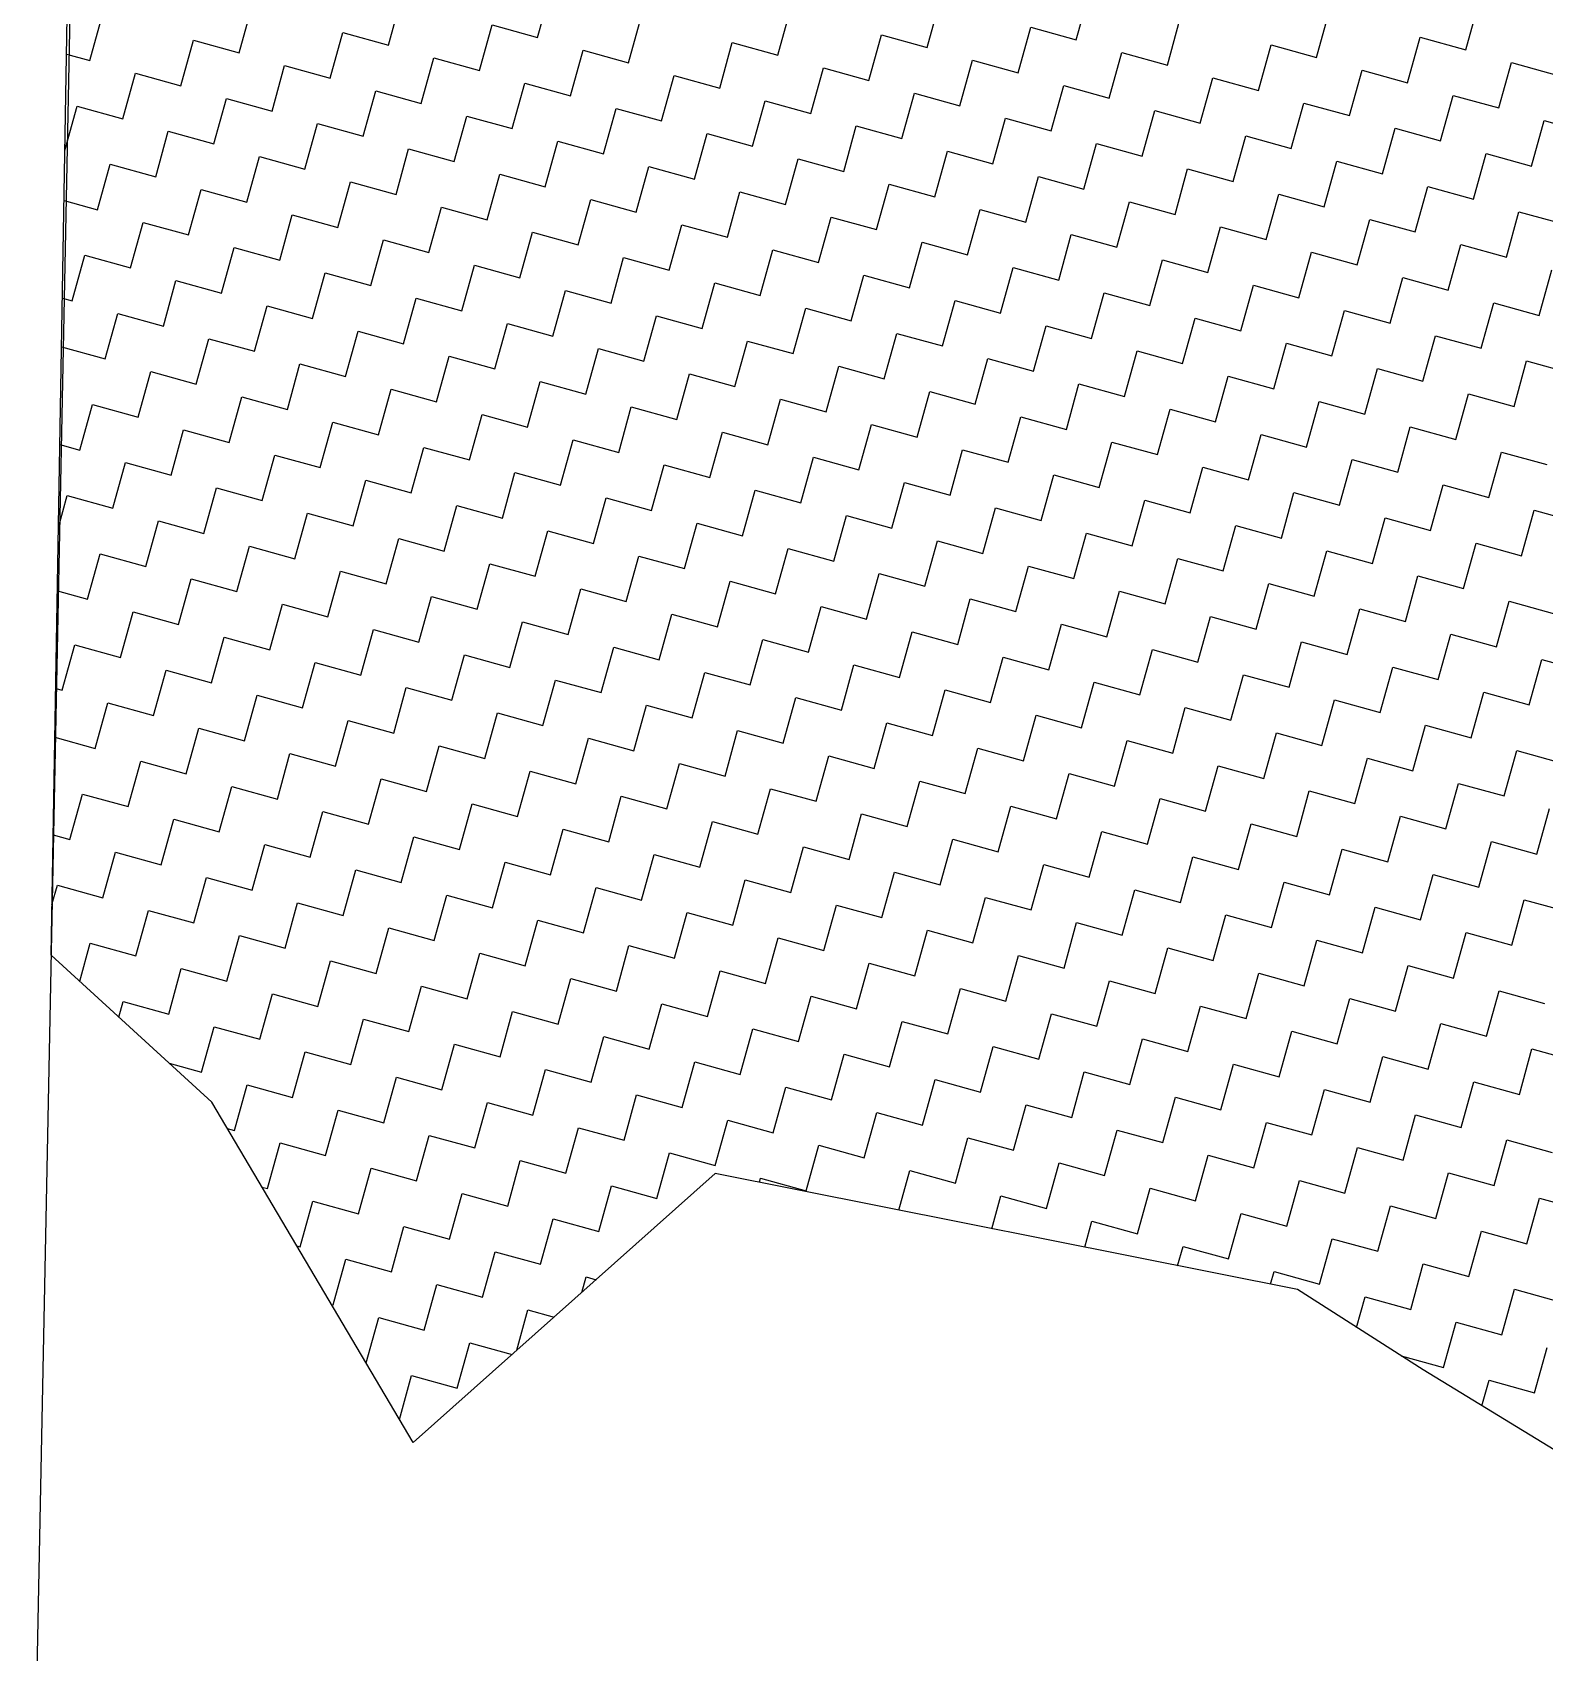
# Model space of a CAD drawing. Header units: metres. Extents: x 291974 to 293244, y 2020596 to 2023640.
# Drawn here: x 292466.6 to 292546.6, y 2022509 to 2022594.7 of the extents above; entities that cross this region are included whole.
import ezdxf

# ---------------------------------------------------------------- set-up
doc = ezdxf.new("R2010")
doc.units = ezdxf.units.M
doc.header["$MEASUREMENT"] = 0
doc.layers.add('POLY_HATCH', color=12, linetype='Continuous')
doc.layers.add('V_BOUND_LINE', color=7, linetype='Continuous')

msp = doc.modelspace()

# ---------------------------------------------------------------- linework, layer by layer
at = {"layer": 'POLY_HATCH'}
for p, q in [((292467.554, 2022545.899), (292471.497, 2022774.546)), ((292476.056, 2022538.11), (292467.554, 2022545.899)), ((292486.723, 2022520.1), (292476.056, 2022538.11)), ((292502.717, 2022534.328), (292486.723, 2022520.1)), ((292533.543, 2022528.186), (292502.717, 2022534.328)), ((292540.195, 2022523.933), (292533.543, 2022528.186)), ((292561.827, 2022510.709), (292540.195, 2022523.933))]:
    msp.add_line(p, q, dxfattribs=at)
at = {"layer": 'POLY_HATCH', "linetype": 'Continuous'}
for p, q in [((292485.409, 2022594.065), (292486.077, 2022596.475)), ((292493.309, 2022594.47), (292493.977, 2022596.88)), ((292513.93, 2022593.942), (292514.598, 2022596.353)), ((292521.83, 2022594.347), (292522.498, 2022596.758)), ((292469.609, 2022593.255), (292470.278, 2022595.666)), ((292477.509, 2022593.66), (292478.178, 2022596.071)), ((292498.13, 2022593.133), (292498.798, 2022595.543)), ((292506.03, 2022593.537), (292506.698, 2022595.948)), ((292526.65, 2022593.01), (292527.319, 2022595.421)), ((292534.55, 2022593.415), (292535.219, 2022595.825)), ((292542.45, 2022593.82), (292543.119, 2022596.23)), ((292482.33, 2022592.323), (292482.998, 2022594.733)), ((292482.998, 2022594.733), (292485.409, 2022594.065)), ((292490.23, 2022592.728), (292490.898, 2022595.138)), ((292490.898, 2022595.138), (292493.309, 2022594.47)), ((292510.851, 2022592.2), (292511.519, 2022594.611)), ((292511.519, 2022594.611), (292513.93, 2022593.942)), ((292518.751, 2022592.605), (292519.419, 2022595.016)), ((292519.419, 2022595.016), (292521.83, 2022594.347)), ((292474.43, 2022591.918), (292475.099, 2022594.329)), ((292475.099, 2022594.329), (292477.509, 2022593.66)), ((292495.051, 2022591.391), (292495.719, 2022593.801)), ((292495.719, 2022593.801), (292498.13, 2022593.133)), ((292502.951, 2022591.796), (292503.619, 2022594.206)), ((292503.619, 2022594.206), (292506.03, 2022593.537)), ((292523.571, 2022591.268), (292524.24, 2022593.679)), ((292524.24, 2022593.679), (292526.65, 2022593.01)), ((292531.471, 2022591.673), (292532.14, 2022594.083)), ((292532.14, 2022594.083), (292534.55, 2022593.415)), ((292539.371, 2022592.078), (292540.04, 2022594.488)), ((292540.04, 2022594.488), (292542.45, 2022593.82)), ((292468.376, 2022593.597), (292469.609, 2022593.255)), ((292479.251, 2022590.581), (292479.919, 2022592.992)), ((292479.919, 2022592.992), (292482.33, 2022592.323)), ((292487.151, 2022590.986), (292487.819, 2022593.396)), ((292487.819, 2022593.396), (292490.23, 2022592.728)), ((292507.772, 2022590.458), (292508.44, 2022592.869)), ((292508.44, 2022592.869), (292510.851, 2022592.2)), ((292515.672, 2022590.863), (292516.34, 2022593.274)), ((292516.34, 2022593.274), (292518.751, 2022592.605)), ((292544.192, 2022590.741), (292544.861, 2022593.151)), ((292544.861, 2022593.151), (292547.271, 2022592.483)), ((292471.351, 2022590.176), (292472.02, 2022592.587)), ((292472.02, 2022592.587), (292474.43, 2022591.918)), ((292491.972, 2022589.649), (292492.64, 2022592.059)), ((292492.64, 2022592.059), (292495.051, 2022591.391)), ((292499.872, 2022590.054), (292500.54, 2022592.464)), ((292500.54, 2022592.464), (292502.951, 2022591.796)), ((292528.392, 2022589.931), (292529.061, 2022592.342)), ((292529.061, 2022592.342), (292531.471, 2022591.673)), ((292536.292, 2022590.336), (292536.961, 2022592.746)), ((292536.961, 2022592.746), (292539.371, 2022592.078)), ((292476.172, 2022588.839), (292476.84, 2022591.25)), ((292476.84, 2022591.25), (292479.251, 2022590.581)), ((292484.072, 2022589.244), (292484.74, 2022591.654)), ((292484.74, 2022591.654), (292487.151, 2022590.986)), ((292504.693, 2022588.717), (292505.361, 2022591.127)), ((292505.361, 2022591.127), (292507.772, 2022590.458)), ((292512.593, 2022589.121), (292513.261, 2022591.532)), ((292513.261, 2022591.532), (292515.672, 2022590.863)), ((292520.492, 2022589.526), (292521.161, 2022591.937)), ((292521.161, 2022591.937), (292523.571, 2022591.268)), ((292541.113, 2022588.999), (292541.782, 2022591.409)), ((292541.782, 2022591.409), (292544.192, 2022590.741)), ((292468.288, 2022588.493), (292468.941, 2022590.845)), ((292468.941, 2022590.845), (292471.351, 2022590.176)), ((292488.893, 2022587.907), (292489.561, 2022590.317)), ((292489.561, 2022590.317), (292491.972, 2022589.649)), ((292496.793, 2022588.312), (292497.461, 2022590.722)), ((292497.461, 2022590.722), (292499.872, 2022590.054)), ((292525.313, 2022588.189), (292525.982, 2022590.6)), ((292525.982, 2022590.6), (292528.392, 2022589.931)), ((292533.213, 2022588.594), (292533.882, 2022591.004)), ((292533.882, 2022591.004), (292536.292, 2022590.336)), ((292473.093, 2022587.097), (292473.761, 2022589.508)), ((292473.761, 2022589.508), (292476.172, 2022588.839)), ((292480.993, 2022587.502), (292481.661, 2022589.913)), ((292481.661, 2022589.913), (292484.072, 2022589.244)), ((292509.514, 2022587.379), (292510.182, 2022589.79)), ((292510.182, 2022589.79), (292512.593, 2022589.121)), ((292517.413, 2022587.784), (292518.082, 2022590.195)), ((292518.082, 2022590.195), (292520.492, 2022589.526)), ((292538.034, 2022587.257), (292538.703, 2022589.667)), ((292538.703, 2022589.667), (292541.113, 2022588.999)), ((292545.934, 2022587.662), (292546.603, 2022590.072)), ((292546.603, 2022590.072), (292549.013, 2022589.404)), ((292485.814, 2022586.165), (292486.482, 2022588.575)), ((292486.482, 2022588.575), (292488.893, 2022587.907)), ((292493.714, 2022586.57), (292494.382, 2022588.98)), ((292494.382, 2022588.98), (292496.793, 2022588.312)), ((292501.614, 2022586.975), (292502.282, 2022589.385)), ((292502.282, 2022589.385), (292504.693, 2022588.717)), ((292522.234, 2022586.447), (292522.903, 2022588.858)), ((292522.903, 2022588.858), (292525.313, 2022588.189)), ((292530.134, 2022586.852), (292530.803, 2022589.263)), ((292530.803, 2022589.263), (292533.213, 2022588.594)), ((292470.014, 2022585.355), (292470.682, 2022587.766)), ((292470.682, 2022587.766), (292473.093, 2022587.097)), ((292477.914, 2022585.76), (292478.582, 2022588.171)), ((292478.582, 2022588.171), (292480.993, 2022587.502)), ((292506.435, 2022585.638), (292507.103, 2022588.048)), ((292507.103, 2022588.048), (292509.514, 2022587.379)), ((292514.334, 2022586.042), (292515.003, 2022588.453)), ((292515.003, 2022588.453), (292517.413, 2022587.784)), ((292534.955, 2022585.515), (292535.624, 2022587.925)), ((292535.624, 2022587.925), (292538.034, 2022587.257)), ((292542.855, 2022585.92), (292543.524, 2022588.33)), ((292543.524, 2022588.33), (292545.934, 2022587.662)), ((292482.735, 2022584.423), (292483.403, 2022586.834)), ((292483.403, 2022586.834), (292485.814, 2022586.165)), ((292490.635, 2022584.828), (292491.303, 2022587.238)), ((292491.303, 2022587.238), (292493.714, 2022586.57)), ((292498.535, 2022585.233), (292499.203, 2022587.643)), ((292499.203, 2022587.643), (292501.614, 2022586.975)), ((292519.155, 2022584.705), (292519.824, 2022587.116)), ((292519.824, 2022587.116), (292522.234, 2022586.447)), ((292527.055, 2022585.11), (292527.724, 2022587.521)), ((292527.724, 2022587.521), (292530.134, 2022586.852)), ((292474.835, 2022584.018), (292475.503, 2022586.429)), ((292475.503, 2022586.429), (292477.914, 2022585.76)), ((292503.356, 2022583.896), (292504.024, 2022586.306)), ((292504.024, 2022586.306), (292506.435, 2022585.638)), ((292511.255, 2022584.3), (292511.924, 2022586.711)), ((292511.924, 2022586.711), (292514.334, 2022586.042)), ((292531.876, 2022583.773), (292532.545, 2022586.184)), ((292532.545, 2022586.184), (292534.955, 2022585.515)), ((292539.776, 2022584.178), (292540.445, 2022586.588)), ((292540.445, 2022586.588), (292542.855, 2022585.92)), ((292468.243, 2022585.847), (292470.014, 2022585.355)), ((292487.556, 2022583.086), (292488.224, 2022585.496)), ((292488.224, 2022585.496), (292490.635, 2022584.828)), ((292495.456, 2022583.491), (292496.124, 2022585.901)), ((292496.124, 2022585.901), (292498.535, 2022585.233)), ((292516.076, 2022582.963), (292516.745, 2022585.374)), ((292516.745, 2022585.374), (292519.155, 2022584.705)), ((292523.976, 2022583.368), (292524.645, 2022585.779)), ((292524.645, 2022585.779), (292527.055, 2022585.11)), ((292544.597, 2022582.841), (292545.266, 2022585.251)), ((292545.266, 2022585.251), (292547.676, 2022584.583)), ((292471.756, 2022582.276), (292472.424, 2022584.687)), ((292472.424, 2022584.687), (292474.835, 2022584.018)), ((292479.656, 2022582.681), (292480.324, 2022585.092)), ((292480.324, 2022585.092), (292482.735, 2022584.423)), ((292500.277, 2022582.154), (292500.945, 2022584.564)), ((292500.945, 2022584.564), (292503.356, 2022583.896)), ((292508.176, 2022582.559), (292508.845, 2022584.969)), ((292508.845, 2022584.969), (292511.255, 2022584.3)), ((292528.797, 2022582.031), (292529.466, 2022584.442)), ((292529.466, 2022584.442), (292531.876, 2022583.773)), ((292536.697, 2022582.436), (292537.366, 2022584.846)), ((292537.366, 2022584.846), (292539.776, 2022584.178)), ((292484.477, 2022581.344), (292485.145, 2022583.755)), ((292485.145, 2022583.755), (292487.556, 2022583.086)), ((292492.377, 2022581.749), (292493.045, 2022584.159)), ((292493.045, 2022584.159), (292495.456, 2022583.491)), ((292512.997, 2022581.221), (292513.666, 2022583.632)), ((292513.666, 2022583.632), (292516.076, 2022582.963)), ((292520.897, 2022581.626), (292521.566, 2022584.037)), ((292521.566, 2022584.037), (292523.976, 2022583.368)), ((292541.518, 2022581.099), (292542.187, 2022583.509)), ((292542.187, 2022583.509), (292544.597, 2022582.841)), ((292468.677, 2022580.534), (292469.345, 2022582.945)), ((292469.345, 2022582.945), (292471.756, 2022582.276)), ((292476.577, 2022580.939), (292477.245, 2022583.35)), ((292477.245, 2022583.35), (292479.656, 2022582.681)), ((292497.198, 2022580.412), (292497.866, 2022582.822)), ((292497.866, 2022582.822), (292500.277, 2022582.154)), ((292505.097, 2022580.817), (292505.766, 2022583.227)), ((292505.766, 2022583.227), (292508.176, 2022582.559)), ((292525.718, 2022580.289), (292526.387, 2022582.7)), ((292526.387, 2022582.7), (292528.797, 2022582.031)), ((292533.618, 2022580.694), (292534.287, 2022583.105)), ((292534.287, 2022583.105), (292536.697, 2022582.436)), ((292481.398, 2022579.602), (292482.066, 2022582.013)), ((292482.066, 2022582.013), (292484.477, 2022581.344)), ((292489.298, 2022580.007), (292489.966, 2022582.417)), ((292489.966, 2022582.417), (292492.377, 2022581.749)), ((292509.918, 2022579.48), (292510.587, 2022581.89)), ((292510.587, 2022581.89), (292512.997, 2022581.221)), ((292517.818, 2022579.884), (292518.487, 2022582.295)), ((292518.487, 2022582.295), (292520.897, 2022581.626)), ((292538.439, 2022579.357), (292539.108, 2022581.767)), ((292539.108, 2022581.767), (292541.518, 2022581.099)), ((292546.339, 2022579.762), (292547.007, 2022582.172)), ((292473.498, 2022579.197), (292474.166, 2022581.608)), ((292474.166, 2022581.608), (292476.577, 2022580.939)), ((292494.119, 2022578.67), (292494.787, 2022581.08)), ((292494.787, 2022581.08), (292497.198, 2022580.412)), ((292502.018, 2022579.075), (292502.687, 2022581.485)), ((292502.687, 2022581.485), (292505.097, 2022580.817)), ((292522.639, 2022578.547), (292523.308, 2022580.958)), ((292523.308, 2022580.958), (292525.718, 2022580.289)), ((292530.539, 2022578.952), (292531.208, 2022581.363)), ((292531.208, 2022581.363), (292533.618, 2022580.694)), ((292468.153, 2022580.68), (292468.677, 2022580.534)), ((292478.319, 2022577.86), (292478.987, 2022580.271)), ((292478.987, 2022580.271), (292481.398, 2022579.602)), ((292486.219, 2022578.265), (292486.887, 2022580.676)), ((292486.887, 2022580.676), (292489.298, 2022580.007)), ((292506.839, 2022577.738), (292507.508, 2022580.148)), ((292507.508, 2022580.148), (292509.918, 2022579.48)), ((292514.739, 2022578.142), (292515.408, 2022580.553)), ((292515.408, 2022580.553), (292517.818, 2022579.884)), ((292535.36, 2022577.615), (292536.029, 2022580.026)), ((292536.029, 2022580.026), (292538.439, 2022579.357)), ((292543.26, 2022578.02), (292543.928, 2022580.43)), ((292543.928, 2022580.43), (292546.339, 2022579.762)), ((292470.419, 2022577.455), (292471.087, 2022579.866)), ((292471.087, 2022579.866), (292473.498, 2022579.197)), ((292491.04, 2022576.928), (292491.708, 2022579.338)), ((292491.708, 2022579.338), (292494.119, 2022578.67)), ((292498.939, 2022577.333), (292499.608, 2022579.743)), ((292499.608, 2022579.743), (292502.018, 2022579.075)), ((292519.56, 2022576.805), (292520.229, 2022579.216)), ((292520.229, 2022579.216), (292522.639, 2022578.547)), ((292527.46, 2022577.21), (292528.129, 2022579.621)), ((292528.129, 2022579.621), (292530.539, 2022578.952)), ((292475.24, 2022576.118), (292475.908, 2022578.529)), ((292475.908, 2022578.529), (292478.319, 2022577.86)), ((292483.14, 2022576.523), (292483.808, 2022578.934)), ((292483.808, 2022578.934), (292486.219, 2022578.265)), ((292503.76, 2022575.996), (292504.429, 2022578.406)), ((292504.429, 2022578.406), (292506.839, 2022577.738)), ((292511.66, 2022576.401), (292512.329, 2022578.811)), ((292512.329, 2022578.811), (292514.739, 2022578.142)), ((292532.281, 2022575.873), (292532.95, 2022578.284)), ((292532.95, 2022578.284), (292535.36, 2022577.615)), ((292540.181, 2022576.278), (292540.849, 2022578.688)), ((292540.849, 2022578.688), (292543.26, 2022578.02)), ((292468.109, 2022578.096), (292470.419, 2022577.455)), ((292487.961, 2022575.186), (292488.629, 2022577.597)), ((292488.629, 2022577.597), (292491.04, 2022576.928)), ((292495.86, 2022575.591), (292496.529, 2022578.001)), ((292496.529, 2022578.001), (292498.939, 2022577.333)), ((292516.481, 2022575.063), (292517.15, 2022577.474)), ((292517.15, 2022577.474), (292519.56, 2022576.805)), ((292524.381, 2022575.468), (292525.05, 2022577.879)), ((292525.05, 2022577.879), (292527.46, 2022577.21)), ((292472.161, 2022574.376), (292472.829, 2022576.787)), ((292472.829, 2022576.787), (292475.24, 2022576.118)), ((292480.061, 2022574.781), (292480.729, 2022577.192)), ((292480.729, 2022577.192), (292483.14, 2022576.523)), ((292500.681, 2022574.254), (292501.35, 2022576.664)), ((292501.35, 2022576.664), (292503.76, 2022575.996)), ((292508.581, 2022574.659), (292509.25, 2022577.069)), ((292509.25, 2022577.069), (292511.66, 2022576.401)), ((292529.202, 2022574.131), (292529.871, 2022576.542)), ((292529.871, 2022576.542), (292532.281, 2022575.873)), ((292537.102, 2022574.536), (292537.77, 2022576.947)), ((292537.77, 2022576.947), (292540.181, 2022576.278)), ((292545.002, 2022574.941), (292545.67, 2022577.351)), ((292545.67, 2022577.351), (292548.081, 2022576.683)), ((292484.882, 2022573.444), (292485.55, 2022575.855)), ((292485.55, 2022575.855), (292487.961, 2022575.186)), ((292492.781, 2022573.849), (292493.45, 2022576.259)), ((292493.45, 2022576.259), (292495.86, 2022575.591)), ((292513.402, 2022573.322), (292514.071, 2022575.732)), ((292514.071, 2022575.732), (292516.481, 2022575.063)), ((292521.302, 2022573.726), (292521.971, 2022576.137)), ((292521.971, 2022576.137), (292524.381, 2022575.468)), ((292469.082, 2022572.634), (292469.75, 2022575.045)), ((292469.75, 2022575.045), (292472.161, 2022574.376)), ((292476.982, 2022573.039), (292477.65, 2022575.45)), ((292477.65, 2022575.45), (292480.061, 2022574.781)), ((292497.602, 2022572.512), (292498.271, 2022574.922)), ((292498.271, 2022574.922), (292500.681, 2022574.254)), ((292505.502, 2022572.917), (292506.171, 2022575.327)), ((292506.171, 2022575.327), (292508.581, 2022574.659)), ((292534.023, 2022572.794), (292534.691, 2022575.205)), ((292534.691, 2022575.205), (292537.102, 2022574.536)), ((292541.923, 2022573.199), (292542.591, 2022575.609)), ((292542.591, 2022575.609), (292545.002, 2022574.941)), ((292481.803, 2022571.702), (292482.471, 2022574.113)), ((292482.471, 2022574.113), (292484.882, 2022573.444)), ((292489.702, 2022572.107), (292490.371, 2022574.518)), ((292490.371, 2022574.518), (292492.781, 2022573.849)), ((292510.323, 2022571.58), (292510.992, 2022573.99)), ((292510.992, 2022573.99), (292513.402, 2022573.322)), ((292518.223, 2022571.984), (292518.892, 2022574.395)), ((292518.892, 2022574.395), (292521.302, 2022573.726)), ((292526.123, 2022572.389), (292526.792, 2022574.8)), ((292526.792, 2022574.8), (292529.202, 2022574.131)), ((292473.903, 2022571.297), (292474.571, 2022573.708)), ((292474.571, 2022573.708), (292476.982, 2022573.039)), ((292494.523, 2022570.77), (292495.192, 2022573.18)), ((292495.192, 2022573.18), (292497.602, 2022572.512)), ((292502.423, 2022571.175), (292503.092, 2022573.585)), ((292503.092, 2022573.585), (292505.502, 2022572.917)), ((292530.944, 2022571.052), (292531.612, 2022573.463)), ((292531.612, 2022573.463), (292534.023, 2022572.794)), ((292538.844, 2022571.457), (292539.512, 2022573.868)), ((292539.512, 2022573.868), (292541.923, 2022573.199)), ((292468.02, 2022572.929), (292469.082, 2022572.634)), ((292478.724, 2022569.96), (292479.392, 2022572.371)), ((292479.392, 2022572.371), (292481.803, 2022571.702)), ((292486.623, 2022570.365), (292487.292, 2022572.776)), ((292487.292, 2022572.776), (292489.702, 2022572.107)), ((292507.244, 2022569.838), (292507.913, 2022572.248)), ((292507.913, 2022572.248), (292510.323, 2022571.58)), ((292515.144, 2022570.243), (292515.813, 2022572.653)), ((292515.813, 2022572.653), (292518.223, 2022571.984)), ((292523.044, 2022570.647), (292523.713, 2022573.058)), ((292523.713, 2022573.058), (292526.123, 2022572.389)), ((292543.665, 2022570.12), (292544.333, 2022572.53)), ((292544.333, 2022572.53), (292546.744, 2022571.862)), ((292470.824, 2022569.555), (292471.492, 2022571.966)), ((292471.492, 2022571.966), (292473.903, 2022571.297)), ((292491.444, 2022569.028), (292492.113, 2022571.439)), ((292492.113, 2022571.439), (292494.523, 2022570.77)), ((292499.344, 2022569.433), (292500.013, 2022571.843)), ((292500.013, 2022571.843), (292502.423, 2022571.175)), ((292527.865, 2022569.31), (292528.533, 2022571.721)), ((292528.533, 2022571.721), (292530.944, 2022571.052)), ((292535.765, 2022569.715), (292536.433, 2022572.126)), ((292536.433, 2022572.126), (292538.844, 2022571.457)), ((292475.645, 2022568.218), (292476.313, 2022570.629)), ((292476.313, 2022570.629), (292478.724, 2022569.96)), ((292483.544, 2022568.623), (292484.213, 2022571.034)), ((292484.213, 2022571.034), (292486.623, 2022570.365)), ((292512.065, 2022568.501), (292512.734, 2022570.911)), ((292512.734, 2022570.911), (292515.144, 2022570.243)), ((292519.965, 2022568.905), (292520.634, 2022571.316)), ((292520.634, 2022571.316), (292523.044, 2022570.647)), ((292540.586, 2022568.378), (292541.254, 2022570.789)), ((292541.254, 2022570.789), (292543.665, 2022570.12)), ((292467.944, 2022568.532), (292468.413, 2022570.224)), ((292468.413, 2022570.224), (292470.824, 2022569.555)), ((292488.365, 2022567.286), (292489.034, 2022569.697)), ((292489.034, 2022569.697), (292491.444, 2022569.028)), ((292496.265, 2022567.691), (292496.934, 2022570.101)), ((292496.934, 2022570.101), (292499.344, 2022569.433)), ((292504.165, 2022568.096), (292504.834, 2022570.506)), ((292504.834, 2022570.506), (292507.244, 2022569.838)), ((292524.786, 2022567.568), (292525.454, 2022569.979)), ((292525.454, 2022569.979), (292527.865, 2022569.31)), ((292532.686, 2022567.973), (292533.354, 2022570.384)), ((292533.354, 2022570.384), (292535.765, 2022569.715)), ((292472.566, 2022566.476), (292473.234, 2022568.887)), ((292473.234, 2022568.887), (292475.645, 2022568.218)), ((292480.465, 2022566.881), (292481.134, 2022569.292)), ((292481.134, 2022569.292), (292483.544, 2022568.623)), ((292508.986, 2022566.759), (292509.655, 2022569.169)), ((292509.655, 2022569.169), (292512.065, 2022568.501)), ((292516.886, 2022567.164), (292517.555, 2022569.574)), ((292517.555, 2022569.574), (292519.965, 2022568.905)), ((292537.507, 2022566.636), (292538.175, 2022569.047)), ((292538.175, 2022569.047), (292540.586, 2022568.378)), ((292545.407, 2022567.041), (292546.075, 2022569.451)), ((292546.075, 2022569.451), (292548.486, 2022568.783)), ((292485.286, 2022565.544), (292485.955, 2022567.955)), ((292485.955, 2022567.955), (292488.365, 2022567.286)), ((292493.186, 2022565.949), (292493.855, 2022568.36)), ((292493.855, 2022568.36), (292496.265, 2022567.691)), ((292501.086, 2022566.354), (292501.755, 2022568.764)), ((292501.755, 2022568.764), (292504.165, 2022568.096)), ((292521.707, 2022565.826), (292522.375, 2022568.237)), ((292522.375, 2022568.237), (292524.786, 2022567.568)), ((292529.607, 2022566.231), (292530.275, 2022568.642)), ((292530.275, 2022568.642), (292532.686, 2022567.973)), ((292469.487, 2022564.735), (292470.155, 2022567.145)), ((292470.155, 2022567.145), (292472.566, 2022566.476)), ((292477.386, 2022565.139), (292478.055, 2022567.55)), ((292478.055, 2022567.55), (292480.465, 2022566.881)), ((292505.907, 2022565.017), (292506.576, 2022567.427)), ((292506.576, 2022567.427), (292508.986, 2022566.759)), ((292513.807, 2022565.422), (292514.476, 2022567.832)), ((292514.476, 2022567.832), (292516.886, 2022567.164)), ((292534.428, 2022564.894), (292535.096, 2022567.305)), ((292535.096, 2022567.305), (292537.507, 2022566.636)), ((292542.328, 2022565.299), (292542.996, 2022567.71)), ((292542.996, 2022567.71), (292545.407, 2022567.041)), ((292490.107, 2022564.207), (292490.776, 2022566.618)), ((292490.776, 2022566.618), (292493.186, 2022565.949)), ((292498.007, 2022564.612), (292498.676, 2022567.022)), ((292498.676, 2022567.022), (292501.086, 2022566.354)), ((292518.628, 2022564.085), (292519.296, 2022566.495)), ((292519.296, 2022566.495), (292521.707, 2022565.826)), ((292526.528, 2022564.489), (292527.196, 2022566.9)), ((292527.196, 2022566.9), (292529.607, 2022566.231)), ((292474.307, 2022563.397), (292474.976, 2022565.808)), ((292474.976, 2022565.808), (292477.386, 2022565.139)), ((292482.207, 2022563.802), (292482.876, 2022566.213)), ((292482.876, 2022566.213), (292485.286, 2022565.544)), ((292502.828, 2022563.275), (292503.497, 2022565.685)), ((292503.497, 2022565.685), (292505.907, 2022565.017)), ((292510.728, 2022563.68), (292511.397, 2022566.09)), ((292511.397, 2022566.09), (292513.807, 2022565.422)), ((292531.349, 2022563.152), (292532.017, 2022565.563)), ((292532.017, 2022565.563), (292534.428, 2022564.894)), ((292539.249, 2022563.557), (292539.917, 2022565.968)), ((292539.917, 2022565.968), (292542.328, 2022565.299)), ((292467.886, 2022565.178), (292469.487, 2022564.735)), ((292487.028, 2022562.465), (292487.697, 2022564.876)), ((292487.697, 2022564.876), (292490.107, 2022564.207)), ((292494.928, 2022562.87), (292495.597, 2022565.281)), ((292495.597, 2022565.281), (292498.007, 2022564.612)), ((292515.549, 2022562.343), (292516.217, 2022564.753)), ((292516.217, 2022564.753), (292518.628, 2022564.085)), ((292523.449, 2022562.747), (292524.117, 2022565.158)), ((292524.117, 2022565.158), (292526.528, 2022564.489)), ((292544.07, 2022562.22), (292544.738, 2022564.631)), ((292544.738, 2022564.631), (292547.149, 2022563.962)), ((292471.228, 2022561.656), (292471.897, 2022564.066)), ((292471.897, 2022564.066), (292474.307, 2022563.397)), ((292479.128, 2022562.06), (292479.797, 2022564.471)), ((292479.797, 2022564.471), (292482.207, 2022563.802)), ((292499.749, 2022561.533), (292500.418, 2022563.943)), ((292500.418, 2022563.943), (292502.828, 2022563.275)), ((292507.649, 2022561.938), (292508.318, 2022564.348)), ((292508.318, 2022564.348), (292510.728, 2022563.68)), ((292528.27, 2022561.41), (292528.938, 2022563.821)), ((292528.938, 2022563.821), (292531.349, 2022563.152)), ((292536.17, 2022561.815), (292536.838, 2022564.226)), ((292536.838, 2022564.226), (292539.249, 2022563.557)), ((292483.949, 2022560.723), (292484.618, 2022563.134)), ((292484.618, 2022563.134), (292487.028, 2022562.465)), ((292491.849, 2022561.128), (292492.518, 2022563.539)), ((292492.518, 2022563.539), (292494.928, 2022562.87)), ((292512.47, 2022560.601), (292513.138, 2022563.011)), ((292513.138, 2022563.011), (292515.549, 2022562.343)), ((292520.37, 2022561.006), (292521.038, 2022563.416)), ((292521.038, 2022563.416), (292523.449, 2022562.747)), ((292540.991, 2022560.478), (292541.659, 2022562.889)), ((292541.659, 2022562.889), (292544.07, 2022562.22)), ((292468.149, 2022559.914), (292468.818, 2022562.324)), ((292468.818, 2022562.324), (292471.228, 2022561.656)), ((292476.049, 2022560.318), (292476.718, 2022562.729)), ((292476.718, 2022562.729), (292479.128, 2022562.06)), ((292496.67, 2022559.791), (292497.339, 2022562.202)), ((292497.339, 2022562.202), (292499.749, 2022561.533)), ((292504.57, 2022560.196), (292505.239, 2022562.606)), ((292505.239, 2022562.606), (292507.649, 2022561.938)), ((292525.191, 2022559.668), (292525.859, 2022562.079)), ((292525.859, 2022562.079), (292528.27, 2022561.41)), ((292533.091, 2022560.073), (292533.759, 2022562.484)), ((292533.759, 2022562.484), (292536.17, 2022561.815)), ((292480.87, 2022558.981), (292481.539, 2022561.392)), ((292481.539, 2022561.392), (292483.949, 2022560.723)), ((292488.77, 2022559.386), (292489.439, 2022561.797)), ((292489.439, 2022561.797), (292491.849, 2022561.128)), ((292509.391, 2022558.859), (292510.059, 2022561.269)), ((292510.059, 2022561.269), (292512.47, 2022560.601)), ((292517.291, 2022559.264), (292517.959, 2022561.674)), ((292517.959, 2022561.674), (292520.37, 2022561.006)), ((292537.912, 2022558.736), (292538.58, 2022561.147)), ((292538.58, 2022561.147), (292540.991, 2022560.478)), ((292545.812, 2022559.141), (292546.48, 2022561.552)), ((292546.48, 2022561.552), (292548.891, 2022560.883)), ((292472.97, 2022558.577), (292473.639, 2022560.987)), ((292473.639, 2022560.987), (292476.049, 2022560.318)), ((292493.591, 2022558.049), (292494.26, 2022560.46)), ((292494.26, 2022560.46), (292496.67, 2022559.791)), ((292501.491, 2022558.454), (292502.16, 2022560.864)), ((292502.16, 2022560.864), (292504.57, 2022560.196)), ((292522.112, 2022557.927), (292522.78, 2022560.337)), ((292522.78, 2022560.337), (292525.191, 2022559.668)), ((292530.012, 2022558.331), (292530.68, 2022560.742)), ((292530.68, 2022560.742), (292533.091, 2022560.073)), ((292467.797, 2022560.011), (292468.149, 2022559.914)), ((292477.791, 2022557.239), (292478.46, 2022559.65)), ((292478.46, 2022559.65), (292480.87, 2022558.981)), ((292485.691, 2022557.644), (292486.36, 2022560.055)), ((292486.36, 2022560.055), (292488.77, 2022559.386)), ((292506.312, 2022557.117), (292506.98, 2022559.527)), ((292506.98, 2022559.527), (292509.391, 2022558.859)), ((292514.212, 2022557.522), (292514.88, 2022559.932)), ((292514.88, 2022559.932), (292517.291, 2022559.264)), ((292534.833, 2022556.994), (292535.501, 2022559.405)), ((292535.501, 2022559.405), (292537.912, 2022558.736)), ((292542.733, 2022557.399), (292543.401, 2022559.81)), ((292543.401, 2022559.81), (292545.812, 2022559.141)), ((292469.891, 2022556.835), (292470.56, 2022559.245)), ((292470.56, 2022559.245), (292472.97, 2022558.577)), ((292490.512, 2022556.307), (292491.181, 2022558.718)), ((292491.181, 2022558.718), (292493.591, 2022558.049)), ((292498.412, 2022556.712), (292499.081, 2022559.123)), ((292499.081, 2022559.123), (292501.491, 2022558.454)), ((292519.033, 2022556.185), (292519.701, 2022558.595)), ((292519.701, 2022558.595), (292522.112, 2022557.927)), ((292526.933, 2022556.589), (292527.601, 2022559)), ((292527.601, 2022559), (292530.012, 2022558.331)), ((292474.712, 2022555.498), (292475.381, 2022557.908)), ((292475.381, 2022557.908), (292477.791, 2022557.239)), ((292482.612, 2022555.902), (292483.281, 2022558.313)), ((292483.281, 2022558.313), (292485.691, 2022557.644)), ((292503.233, 2022555.375), (292503.901, 2022557.785)), ((292503.901, 2022557.785), (292506.312, 2022557.117)), ((292511.133, 2022555.78), (292511.801, 2022558.19)), ((292511.801, 2022558.19), (292514.212, 2022557.522)), ((292531.754, 2022555.252), (292532.422, 2022557.663)), ((292532.422, 2022557.663), (292534.833, 2022556.994)), ((292539.654, 2022555.657), (292540.322, 2022558.068)), ((292540.322, 2022558.068), (292542.733, 2022557.399)), ((292467.752, 2022557.428), (292469.891, 2022556.835)), ((292487.433, 2022554.565), (292488.102, 2022556.976)), ((292488.102, 2022556.976), (292490.512, 2022556.307)), ((292495.333, 2022554.97), (292496.002, 2022557.381)), ((292496.002, 2022557.381), (292498.412, 2022556.712)), ((292515.954, 2022554.443), (292516.622, 2022556.853)), ((292516.622, 2022556.853), (292519.033, 2022556.185)), ((292523.854, 2022554.848), (292524.522, 2022557.258)), ((292524.522, 2022557.258), (292526.933, 2022556.589)), ((292471.633, 2022553.756), (292472.302, 2022556.166)), ((292472.302, 2022556.166), (292474.712, 2022555.498)), ((292479.533, 2022554.16), (292480.202, 2022556.571)), ((292480.202, 2022556.571), (292482.612, 2022555.902)), ((292500.154, 2022553.633), (292500.822, 2022556.044)), ((292500.822, 2022556.044), (292503.233, 2022555.375)), ((292508.054, 2022554.038), (292508.722, 2022556.448)), ((292508.722, 2022556.448), (292511.133, 2022555.78)), ((292536.575, 2022553.915), (292537.243, 2022556.326)), ((292537.243, 2022556.326), (292539.654, 2022555.657)), ((292544.474, 2022554.32), (292545.143, 2022556.731)), ((292545.143, 2022556.731), (292547.553, 2022556.062)), ((292484.354, 2022552.823), (292485.023, 2022555.234)), ((292485.023, 2022555.234), (292487.433, 2022554.565)), ((292492.254, 2022553.228), (292492.923, 2022555.639)), ((292492.923, 2022555.639), (292495.333, 2022554.97)), ((292512.875, 2022552.701), (292513.543, 2022555.111)), ((292513.543, 2022555.111), (292515.954, 2022554.443)), ((292520.775, 2022553.106), (292521.443, 2022555.516)), ((292521.443, 2022555.516), (292523.854, 2022554.848)), ((292528.675, 2022553.51), (292529.343, 2022555.921)), ((292529.343, 2022555.921), (292531.754, 2022555.252)), ((292468.554, 2022552.014), (292469.223, 2022554.424)), ((292469.223, 2022554.424), (292471.633, 2022553.756)), ((292476.454, 2022552.419), (292477.123, 2022554.829)), ((292477.123, 2022554.829), (292479.533, 2022554.16)), ((292497.075, 2022551.891), (292497.743, 2022554.302)), ((292497.743, 2022554.302), (292500.154, 2022553.633)), ((292504.975, 2022552.296), (292505.643, 2022554.706)), ((292505.643, 2022554.706), (292508.054, 2022554.038)), ((292533.496, 2022552.173), (292534.164, 2022554.584)), ((292534.164, 2022554.584), (292536.575, 2022553.915)), ((292541.395, 2022552.578), (292542.064, 2022554.989)), ((292542.064, 2022554.989), (292544.474, 2022554.32)), ((292481.275, 2022551.081), (292481.944, 2022553.492)), ((292481.944, 2022553.492), (292484.354, 2022552.823)), ((292489.175, 2022551.486), (292489.844, 2022553.897)), ((292489.844, 2022553.897), (292492.254, 2022553.228)), ((292509.796, 2022550.959), (292510.464, 2022553.369)), ((292510.464, 2022553.369), (292512.875, 2022552.701)), ((292517.696, 2022551.364), (292518.364, 2022553.774)), ((292518.364, 2022553.774), (292520.775, 2022553.106)), ((292525.596, 2022551.769), (292526.264, 2022554.179)), ((292526.264, 2022554.179), (292528.675, 2022553.51)), ((292546.216, 2022551.241), (292546.885, 2022553.652)), ((292473.375, 2022550.677), (292474.044, 2022553.087)), ((292474.044, 2022553.087), (292476.454, 2022552.419)), ((292493.996, 2022550.149), (292494.664, 2022552.56)), ((292494.664, 2022552.56), (292497.075, 2022551.891)), ((292501.896, 2022550.554), (292502.564, 2022552.965)), ((292502.564, 2022552.965), (292504.975, 2022552.296)), ((292530.417, 2022550.431), (292531.085, 2022552.842)), ((292531.085, 2022552.842), (292533.496, 2022552.173)), ((292538.316, 2022550.836), (292538.985, 2022553.247)), ((292538.985, 2022553.247), (292541.395, 2022552.578)), ((292467.663, 2022552.261), (292468.554, 2022552.014)), ((292478.196, 2022549.34), (292478.865, 2022551.75)), ((292478.865, 2022551.75), (292481.275, 2022551.081)), ((292486.096, 2022549.744), (292486.765, 2022552.155)), ((292486.765, 2022552.155), (292489.175, 2022551.486)), ((292514.617, 2022549.622), (292515.285, 2022552.032)), ((292515.285, 2022552.032), (292517.696, 2022551.364)), ((292522.517, 2022550.027), (292523.185, 2022552.437)), ((292523.185, 2022552.437), (292525.596, 2022551.769)), ((292543.137, 2022549.499), (292543.806, 2022551.91)), ((292543.806, 2022551.91), (292546.216, 2022551.241)), ((292470.296, 2022548.935), (292470.965, 2022551.345)), ((292470.965, 2022551.345), (292473.375, 2022550.677)), ((292490.917, 2022548.407), (292491.585, 2022550.818)), ((292491.585, 2022550.818), (292493.996, 2022550.149)), ((292498.817, 2022548.812), (292499.485, 2022551.223)), ((292499.485, 2022551.223), (292501.896, 2022550.554)), ((292506.717, 2022549.217), (292507.385, 2022551.627)), ((292507.385, 2022551.627), (292509.796, 2022550.959)), ((292527.338, 2022548.69), (292528.006, 2022551.1)), ((292528.006, 2022551.1), (292530.417, 2022550.431)), ((292535.237, 2022549.094), (292535.906, 2022551.505)), ((292535.906, 2022551.505), (292538.316, 2022550.836)), ((292475.117, 2022547.598), (292475.786, 2022550.008)), ((292475.786, 2022550.008), (292478.196, 2022549.34)), ((292483.017, 2022548.002), (292483.686, 2022550.413)), ((292483.686, 2022550.413), (292486.096, 2022549.744)), ((292511.538, 2022547.88), (292512.206, 2022550.29)), ((292512.206, 2022550.29), (292514.617, 2022549.622)), ((292519.438, 2022548.285), (292520.106, 2022550.695)), ((292520.106, 2022550.695), (292522.517, 2022550.027)), ((292540.058, 2022547.757), (292540.727, 2022550.168)), ((292540.727, 2022550.168), (292543.137, 2022549.499)), ((292467.6, 2022548.572), (292467.886, 2022549.603)), ((292467.886, 2022549.603), (292470.296, 2022548.935)), ((292487.838, 2022546.665), (292488.506, 2022549.076)), ((292488.506, 2022549.076), (292490.917, 2022548.407)), ((292495.738, 2022547.07), (292496.406, 2022549.481)), ((292496.406, 2022549.481), (292498.817, 2022548.812)), ((292503.638, 2022547.475), (292504.306, 2022549.886)), ((292504.306, 2022549.886), (292506.717, 2022549.217)), ((292524.259, 2022546.948), (292524.927, 2022549.358)), ((292524.927, 2022549.358), (292527.338, 2022548.69)), ((292532.158, 2022547.352), (292532.827, 2022549.763)), ((292532.827, 2022549.763), (292535.237, 2022549.094)), ((292472.038, 2022545.856), (292472.707, 2022548.266)), ((292472.707, 2022548.266), (292475.117, 2022547.598)), ((292479.938, 2022546.261), (292480.607, 2022548.671)), ((292480.607, 2022548.671), (292483.017, 2022548.002)), ((292508.459, 2022546.138), (292509.127, 2022548.548)), ((292509.127, 2022548.548), (292511.538, 2022547.88)), ((292516.359, 2022546.543), (292517.027, 2022548.953)), ((292517.027, 2022548.953), (292519.438, 2022548.285)), ((292536.979, 2022546.015), (292537.648, 2022548.426)), ((292537.648, 2022548.426), (292540.058, 2022547.757)), ((292544.879, 2022546.42), (292545.548, 2022548.831)), ((292545.548, 2022548.831), (292547.958, 2022548.162)), ((292492.659, 2022545.328), (292493.327, 2022547.739)), ((292493.327, 2022547.739), (292495.738, 2022547.07)), ((292500.559, 2022545.733), (292501.227, 2022548.144)), ((292501.227, 2022548.144), (292503.638, 2022547.475)), ((292521.18, 2022545.206), (292521.848, 2022547.616)), ((292521.848, 2022547.616), (292524.259, 2022546.948)), ((292529.079, 2022545.611), (292529.748, 2022548.021)), ((292529.748, 2022548.021), (292532.158, 2022547.352)), ((292469.069, 2022544.51), (292469.628, 2022546.524)), ((292469.628, 2022546.524), (292472.038, 2022545.856)), ((292476.859, 2022544.519), (292477.528, 2022546.929)), ((292477.528, 2022546.929), (292479.938, 2022546.261)), ((292484.759, 2022544.923), (292485.427, 2022547.334)), ((292485.427, 2022547.334), (292487.838, 2022546.665)), ((292505.38, 2022544.396), (292506.048, 2022546.807)), ((292506.048, 2022546.807), (292508.459, 2022546.138)), ((292513.28, 2022544.801), (292513.948, 2022547.211)), ((292513.948, 2022547.211), (292516.359, 2022546.543)), ((292533.9, 2022544.273), (292534.569, 2022546.684)), ((292534.569, 2022546.684), (292536.979, 2022546.015)), ((292541.8, 2022544.678), (292542.469, 2022547.089)), ((292542.469, 2022547.089), (292544.879, 2022546.42)), ((292489.58, 2022543.586), (292490.248, 2022545.997)), ((292490.248, 2022545.997), (292492.659, 2022545.328)), ((292497.48, 2022543.991), (292498.148, 2022546.402)), ((292498.148, 2022546.402), (292500.559, 2022545.733)), ((292518.101, 2022543.464), (292518.769, 2022545.874)), ((292518.769, 2022545.874), (292521.18, 2022545.206)), ((292526, 2022543.869), (292526.669, 2022546.279)), ((292526.669, 2022546.279), (292529.079, 2022545.611)), ((292473.78, 2022542.777), (292474.449, 2022545.187)), ((292474.449, 2022545.187), (292476.859, 2022544.519)), ((292481.68, 2022543.182), (292482.348, 2022545.592)), ((292482.348, 2022545.592), (292484.759, 2022544.923)), ((292502.301, 2022542.654), (292502.969, 2022545.065)), ((292502.969, 2022545.065), (292505.38, 2022544.396)), ((292510.201, 2022543.059), (292510.869, 2022545.469)), ((292510.869, 2022545.469), (292513.28, 2022544.801)), ((292530.821, 2022542.532), (292531.49, 2022544.942)), ((292531.49, 2022544.942), (292533.9, 2022544.273)), ((292538.721, 2022542.936), (292539.39, 2022545.347)), ((292539.39, 2022545.347), (292541.8, 2022544.678)), ((292486.501, 2022541.844), (292487.169, 2022544.255)), ((292487.169, 2022544.255), (292489.58, 2022543.586)), ((292494.401, 2022542.249), (292495.069, 2022544.66)), ((292495.069, 2022544.66), (292497.48, 2022543.991)), ((292515.022, 2022541.722), (292515.69, 2022544.132)), ((292515.69, 2022544.132), (292518.101, 2022543.464)), ((292522.921, 2022542.127), (292523.59, 2022544.537)), ((292523.59, 2022544.537), (292526, 2022543.869)), ((292543.542, 2022541.599), (292544.211, 2022544.01)), ((292544.211, 2022544.01), (292546.621, 2022543.341)), ((292471.139, 2022542.614), (292471.37, 2022543.445)), ((292471.37, 2022543.445), (292473.78, 2022542.777)), ((292478.601, 2022541.44), (292479.269, 2022543.85)), ((292479.269, 2022543.85), (292481.68, 2022543.182)), ((292499.222, 2022540.912), (292499.89, 2022543.323)), ((292499.89, 2022543.323), (292502.301, 2022542.654)), ((292507.122, 2022541.317), (292507.79, 2022543.728)), ((292507.79, 2022543.728), (292510.201, 2022543.059)), ((292527.742, 2022540.79), (292528.411, 2022543.2)), ((292528.411, 2022543.2), (292530.821, 2022542.532)), ((292535.642, 2022541.194), (292536.311, 2022543.605)), ((292536.311, 2022543.605), (292538.721, 2022542.936)), ((292483.422, 2022540.103), (292484.09, 2022542.513)), ((292484.09, 2022542.513), (292486.501, 2022541.844)), ((292491.322, 2022540.507), (292491.99, 2022542.918)), ((292491.99, 2022542.918), (292494.401, 2022542.249)), ((292511.943, 2022539.98), (292512.611, 2022542.39)), ((292512.611, 2022542.39), (292515.022, 2022541.722)), ((292519.842, 2022540.385), (292520.511, 2022542.795)), ((292520.511, 2022542.795), (292522.921, 2022542.127)), ((292540.463, 2022539.857), (292541.132, 2022542.268)), ((292541.132, 2022542.268), (292543.542, 2022541.599)), ((292475.522, 2022539.698), (292476.19, 2022542.108)), ((292476.19, 2022542.108), (292478.601, 2022541.44)), ((292496.143, 2022539.17), (292496.811, 2022541.581)), ((292496.811, 2022541.581), (292499.222, 2022540.912)), ((292504.043, 2022539.575), (292504.711, 2022541.986)), ((292504.711, 2022541.986), (292507.122, 2022541.317)), ((292524.663, 2022539.048), (292525.332, 2022541.458)), ((292525.332, 2022541.458), (292527.742, 2022540.79)), ((292532.563, 2022539.453), (292533.232, 2022541.863)), ((292533.232, 2022541.863), (292535.642, 2022541.194)), ((292480.343, 2022538.361), (292481.011, 2022540.771)), ((292481.011, 2022540.771), (292483.422, 2022540.103)), ((292488.243, 2022538.765), (292488.911, 2022541.176)), ((292488.911, 2022541.176), (292491.322, 2022540.507)), ((292508.864, 2022538.238), (292509.532, 2022540.649)), ((292509.532, 2022540.649), (292511.943, 2022539.98)), ((292516.763, 2022538.643), (292517.432, 2022541.053)), ((292517.432, 2022541.053), (292519.842, 2022540.385)), ((292537.384, 2022538.115), (292538.053, 2022540.526)), ((292538.053, 2022540.526), (292540.463, 2022539.857)), ((292545.284, 2022538.52), (292545.953, 2022540.931)), ((292545.953, 2022540.931), (292548.363, 2022540.262)), ((292473.802, 2022540.175), (292475.522, 2022539.698)), ((292493.064, 2022537.428), (292493.732, 2022539.839)), ((292493.732, 2022539.839), (292496.143, 2022539.17)), ((292500.964, 2022537.833), (292501.632, 2022540.244)), ((292501.632, 2022540.244), (292504.043, 2022539.575)), ((292521.584, 2022537.306), (292522.253, 2022539.716)), ((292522.253, 2022539.716), (292524.663, 2022539.048)), ((292529.484, 2022537.711), (292530.153, 2022540.121)), ((292530.153, 2022540.121), (292532.563, 2022539.453)), ((292477.264, 2022536.619), (292477.932, 2022539.029)), ((292477.932, 2022539.029), (292480.343, 2022538.361)), ((292485.164, 2022537.024), (292485.832, 2022539.434)), ((292485.832, 2022539.434), (292488.243, 2022538.765)), ((292505.785, 2022536.496), (292506.453, 2022538.907)), ((292506.453, 2022538.907), (292508.864, 2022538.238)), ((292513.684, 2022536.901), (292514.353, 2022539.311)), ((292514.353, 2022539.311), (292516.763, 2022538.643)), ((292534.305, 2022536.374), (292534.974, 2022538.784)), ((292534.974, 2022538.784), (292537.384, 2022538.115)), ((292542.205, 2022536.778), (292542.874, 2022539.189)), ((292542.874, 2022539.189), (292545.284, 2022538.52)), ((292489.985, 2022535.686), (292490.653, 2022538.097)), ((292490.653, 2022538.097), (292493.064, 2022537.428)), ((292497.885, 2022536.091), (292498.553, 2022538.502)), ((292498.553, 2022538.502), (292500.964, 2022537.833)), ((292518.505, 2022535.564), (292519.174, 2022537.974)), ((292519.174, 2022537.974), (292521.584, 2022537.306)), ((292526.405, 2022535.969), (292527.074, 2022538.379)), ((292527.074, 2022538.379), (292529.484, 2022537.711)), ((292482.085, 2022535.282), (292482.753, 2022537.692)), ((292482.753, 2022537.692), (292485.164, 2022537.024)), ((292502.706, 2022534.754), (292503.374, 2022537.165)), ((292503.374, 2022537.165), (292505.785, 2022536.496)), ((292510.605, 2022535.159), (292511.274, 2022537.57)), ((292511.274, 2022537.57), (292513.684, 2022536.901)), ((292539.126, 2022535.036), (292539.795, 2022537.447)), ((292539.795, 2022537.447), (292542.205, 2022536.778)), ((292476.875, 2022536.726), (292477.264, 2022536.619)), ((292486.906, 2022533.945), (292487.574, 2022536.355)), ((292487.574, 2022536.355), (292489.985, 2022535.686)), ((292494.806, 2022534.349), (292495.474, 2022536.76)), ((292495.474, 2022536.76), (292497.885, 2022536.091)), ((292515.426, 2022533.822), (292516.095, 2022536.232)), ((292516.095, 2022536.232), (292518.505, 2022535.564)), ((292523.326, 2022534.227), (292523.995, 2022536.637)), ((292523.995, 2022536.637), (292526.405, 2022535.969)), ((292531.226, 2022534.632), (292531.895, 2022537.042)), ((292531.895, 2022537.042), (292534.305, 2022536.374)), ((292479.006, 2022533.54), (292479.674, 2022535.95)), ((292479.674, 2022535.95), (292482.085, 2022535.282)), ((292499.627, 2022533.012), (292500.295, 2022535.423)), ((292500.295, 2022535.423), (292502.706, 2022534.754)), ((292507.526, 2022533.417), (292508.195, 2022535.828)), ((292508.195, 2022535.828), (292510.605, 2022535.159)), ((292536.047, 2022533.295), (292536.716, 2022535.705)), ((292536.716, 2022535.705), (292539.126, 2022535.036)), ((292543.947, 2022533.699), (292544.616, 2022536.11)), ((292544.616, 2022536.11), (292547.026, 2022535.441)), ((292483.827, 2022532.203), (292484.495, 2022534.613)), ((292484.495, 2022534.613), (292486.906, 2022533.945)), ((292491.727, 2022532.607), (292492.395, 2022535.018)), ((292492.395, 2022535.018), (292494.806, 2022534.349)), ((292520.247, 2022532.485), (292520.916, 2022534.895)), ((292520.916, 2022534.895), (292523.326, 2022534.227)), ((292528.147, 2022532.89), (292528.816, 2022535.3)), ((292528.816, 2022535.3), (292531.226, 2022534.632)), ((292496.548, 2022531.27), (292497.216, 2022533.681)), ((292497.216, 2022533.681), (292499.627, 2022533.012)), ((292505.054, 2022533.862), (292505.116, 2022534.086)), ((292505.116, 2022534.086), (292507.526, 2022533.417)), ((292512.434, 2022532.392), (292513.016, 2022534.491)), ((292513.016, 2022534.491), (292515.426, 2022533.822)), ((292532.968, 2022531.553), (292533.637, 2022533.963)), ((292533.637, 2022533.963), (292536.047, 2022533.295)), ((292540.868, 2022531.957), (292541.537, 2022534.368)), ((292541.537, 2022534.368), (292543.947, 2022533.699)), ((292478.715, 2022533.62), (292479.006, 2022533.54)), ((292480.748, 2022530.461), (292481.416, 2022532.871)), ((292481.416, 2022532.871), (292483.827, 2022532.203)), ((292488.648, 2022530.866), (292489.316, 2022533.276)), ((292489.316, 2022533.276), (292491.727, 2022532.607)), ((292517.354, 2022531.412), (292517.837, 2022533.153)), ((292517.837, 2022533.153), (292520.247, 2022532.485)), ((292525.068, 2022531.148), (292525.737, 2022533.558)), ((292525.737, 2022533.558), (292528.147, 2022532.89)), ((292545.689, 2022530.62), (292546.357, 2022533.031)), ((292546.357, 2022533.031), (292548.768, 2022532.362)), ((292493.469, 2022529.528), (292494.137, 2022531.939)), ((292494.137, 2022531.939), (292496.548, 2022531.27)), ((292529.889, 2022529.811), (292530.558, 2022532.221)), ((292530.558, 2022532.221), (292532.968, 2022531.553)), ((292537.789, 2022530.216), (292538.458, 2022532.626)), ((292538.458, 2022532.626), (292540.868, 2022531.957)), ((292485.569, 2022529.124), (292486.237, 2022531.534)), ((292486.237, 2022531.534), (292488.648, 2022530.866)), ((292522.274, 2022530.431), (292522.658, 2022531.816)), ((292522.658, 2022531.816), (292525.068, 2022531.148)), ((292542.61, 2022528.878), (292543.278, 2022531.289)), ((292543.278, 2022531.289), (292545.689, 2022530.62)), ((292480.555, 2022530.514), (292480.748, 2022530.461)), ((292527.194, 2022529.451), (292527.479, 2022530.479)), ((292527.479, 2022530.479), (292529.889, 2022529.811)), ((292534.71, 2022528.474), (292535.379, 2022530.884)), ((292535.379, 2022530.884), (292537.789, 2022530.216)), ((292482.49, 2022527.382), (292483.158, 2022529.792)), ((292483.158, 2022529.792), (292485.569, 2022529.124)), ((292490.39, 2022527.787), (292491.058, 2022530.197)), ((292491.058, 2022530.197), (292493.469, 2022529.528)), ((292539.531, 2022527.137), (292540.199, 2022529.547)), ((292540.199, 2022529.547), (292542.61, 2022528.878)), ((292495.652, 2022528.043), (292495.879, 2022528.86)), ((292495.879, 2022528.86), (292496.406, 2022528.714)), ((292532.113, 2022528.471), (292532.3, 2022529.142)), ((292532.3, 2022529.142), (292534.71, 2022528.474)), ((292487.311, 2022526.045), (292487.979, 2022528.455)), ((292487.979, 2022528.455), (292490.39, 2022527.787)), ((292536.671, 2022526.186), (292537.12, 2022527.805)), ((292537.12, 2022527.805), (292539.531, 2022527.137)), ((292544.352, 2022525.799), (292545.02, 2022528.21)), ((292545.02, 2022528.21), (292547.431, 2022527.541)), ((292482.395, 2022527.408), (292482.49, 2022527.382)), ((292492.206, 2022524.978), (292492.8, 2022527.118)), ((292492.8, 2022527.118), (292494.182, 2022526.735)), ((292484.232, 2022524.306), (292484.9, 2022526.713)), ((292484.9, 2022526.713), (292487.311, 2022526.045)), ((292541.273, 2022524.058), (292541.941, 2022526.468)), ((292541.941, 2022526.468), (292544.352, 2022525.799)), ((292489.052, 2022522.966), (292489.721, 2022525.376)), ((292489.721, 2022525.376), (292491.957, 2022524.756)), ((292546.094, 2022522.72), (292546.762, 2022525.131)), ((292539.025, 2022524.681), (292541.273, 2022524.058)), ((292486, 2022521.321), (292486.642, 2022523.634)), ((292486.642, 2022523.634), (292489.052, 2022522.966)), ((292543.307, 2022522.031), (292543.683, 2022523.389)), ((292543.683, 2022523.389), (292546.094, 2022522.72))]:
    msp.add_line(p, q, dxfattribs=at)
at = {"layer": 'V_BOUND_LINE'}
msp.add_line((292468.685, 2022602.374), (292466.565, 2022496.568), dxfattribs=at)

doc.saveas('drawing.dxf')
